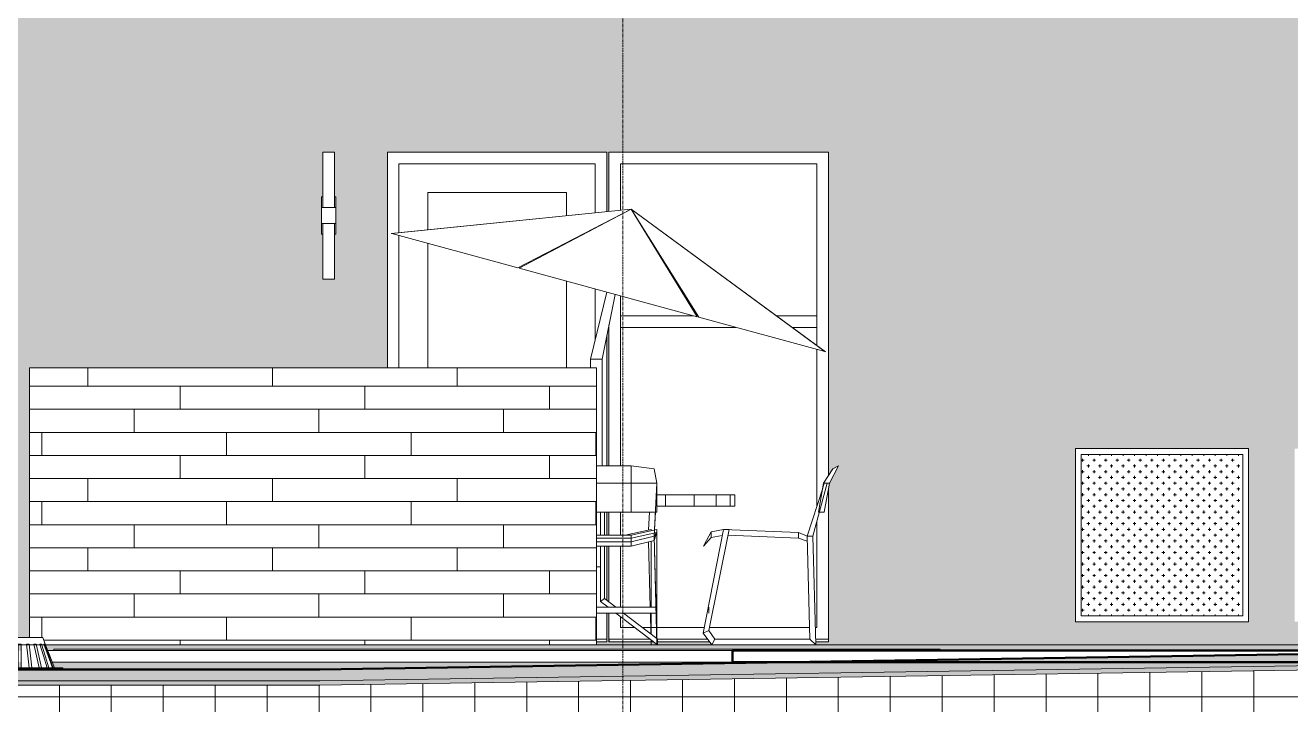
# Model space of a CAD drawing. Header units: inches. Extents: x -4169 to 1217, y -214 to 588.
# Drawn here: x -2930.9 to -2711.6, y -10.4 to 107.3 of the extents above; entities that cross this region are included whole.
import ezdxf

# ---------------------------------------------------------------- set-up
doc = ezdxf.new("R2010")
doc.units = ezdxf.units.IN
doc.header["$MEASUREMENT"] = 0
doc.linetypes.add('Aligning Line 1_8_', pattern=[0.25, 0.125, -0.125])
doc.linetypes.add('Grid Line 1_2_', pattern=[0.875, 0.5, -0.125, 0.125, -0.125])
for name, color, linetype, lineweight in [('0-1', 7, 'Continuous', 5), ('A-FLOR', 192, 'Continuous', 13), ('A-FLOR-3', 192, 'Continuous', 50), ('A-FLOR-LEVL-1', 51, 'Grid Line 1_2_', 9), ('A-FLOR-MCUT', 51, 'Continuous', 13), ('A-FLOR-PATT-1', 8, 'Continuous', 9), ('A-GLAZ', 151, 'Continuous', 13), ('A-GLAZ-1', 151, 'Continuous', 9), ('A-WALL', 113, 'Continuous', 13), ('A-WALL-PATT-3', 111, 'Continuous', 9), ('E-LITE-EQPM', 33, 'Continuous', 9), ('G-ANNO-SYMB', 111, 'Aligning Line 1_8_', 9), ('G-ANNO-SYMB-2', 147, 'Aligning Line 1_8_', 9), ('G-IMPT', 8, 'Continuous', 9), ('L-SITE', 91, 'Continuous', 9), ('M-EQPM', 50, 'Continuous', 9), ('S-GRID-1', 1, 'Grid Line 1_2_', 9)]:
    doc.layers.add(name, color=color, linetype=linetype, lineweight=lineweight)
pattern_1 = [(0, (-2928.049, 0.8), (0, 4), []), (90, (-2928.049, 0.8), (-8, 8), [4, -28]), (90, (-2912.049, 4.8), (-8, 8), [4, -28])]

# ---------------------------------------------------------------- blocks, each defined once
blk = doc.blocks.new('CTR - 2nd Phase_rvt-1-BUILDING ELEVATION - COURTYARD - LOOKING EAST')
at = {"layer": 'A-FLOR-LEVL-1'}
blk.add_line((-4168.71, 0), (-1814.21, 0), dxfattribs=at)
blk = doc.blocks.new('CTR  - Topography_rvt-1-BUILDING ELEVATION - COURTYARD - LOOKING EAST')
at = {"layer": 'A-FLOR-LEVL-1'}
blk.add_line((-4168.71, 0), (-1814.21, 0), dxfattribs=at)
at = {"layer": 'G-ANNO-SYMB-2'}
blk.add_line((-1910.92, 0), (-4072.02, 0), dxfattribs=at)
blk = doc.blocks.new('CTR - 1st Phase - Common Walls_rvt-1-BUILDING ELEVATION - COURTYARD - LOOKING EAST')
at = {"layer": 'A-FLOR-LEVL-1'}
blk.add_line((-4168.71, 0), (-1814.21, 0), dxfattribs=at)
at = {"layer": 'G-ANNO-SYMB-2'}
blk.add_line((-1910.92, 0), (-4072.02, 0), dxfattribs=at)
blk = doc.blocks.new('Outdoor Table01 - 02ZUTB01_dwg-V26-BUILDING ELEVATION - COURTYARD - LOOKING EAST')
at = {"layer": 'G-IMPT'}
for p, q in [((-2825.92, 75.5), (-2867.5, 71.29)), ((-2825.92, 75.5), (-2867.5, 71.29)), ((-2825.92, 75.5), (-2867.39, 71.26)), ((-2825.92, 75.5), (-2845.56, 65.31)), ((-2845.31, 65.24), (-2825.92, 75.5)), ((-2825.92, 75.5), (-2814.43, 56.82)), ((-2825.92, 75.5), (-2792.24, 50.77)), ((-2825.92, 75.5), (-2792.24, 50.77)), ((-2825.92, 75.5), (-2814.18, 56.75)), ((-2825.92, 75.5), (-2792.35, 50.8)), ((-2867.39, 71.26), (-2845.56, 65.31)), ((-2845.31, 65.24), (-2814.43, 56.82)), ((-2832.92, 49.5), (-2830.14, 61.1)), ((-2830.92, 49.5), (-2828.68, 60.7)), ((-2814.18, 56.75), (-2792.35, 50.8)), ((-2832.92, 48), (-2832.92, 49.5)), ((-2832.92, 49.5), (-2830.92, 49.5)), ((-2830.92, 31), (-2830.92, 49.5)), ((-2831.92, 31), (-2825.92, 31)), ((-2825.92, 31), (-2821.92, 30.5)), ((-2825.92, 31), (-2825.92, 28)), ((-2789.94, 31), (-2791.55, 28)), ((-2790.94, 30.5), (-2789.94, 31)), ((-2821.42, 28), (-2821.92, 30.5)), ((-2790.94, 30.5), (-2792.55, 28)), ((-2831.92, 28), (-2825.92, 28)), ((-2825.92, 28), (-2821.42, 28)), ((-2825.92, 28), (-2825.92, 23)), ((-2821.42, 28), (-2821.92, 18.83)), ((-2821.42, 28), (-2821.47, 27.21)), ((-2821.42, 28), (-2821.42, 23)), ((-2795.42, 18.83), (-2792.7, 27.15)), ((-2794.42, 18.83), (-2791.92, 28)), ((-2792.55, 28), (-2793.42, 23)), ((-2792.68, 27.21), (-2792.42, 28)), ((-2792.42, 28), (-2792.55, 28)), ((-2792.42, 28), (-2791.92, 28)), ((-2791.55, 28), (-2792.42, 23)), ((-2791.55, 28), (-2791.92, 28)), ((-2819.92, 26), (-2821.42, 26)), ((-2814.95, 26), (-2819.92, 26)), ((-2819.92, 24), (-2819.92, 26)), ((-2811.14, 26), (-2814.95, 26)), ((-2814.95, 24), (-2814.95, 26)), ((-2808.74, 26), (-2811.14, 26)), ((-2811.14, 24), (-2811.14, 26)), ((-2807.92, 26), (-2808.74, 26)), ((-2808.74, 24), (-2808.74, 26)), ((-2807.92, 24), (-2807.92, 26)), ((-2825.92, 23), (-2831.92, 23)), ((-2831.22, 19), (-2831.22, 23)), ((-2830.51, 19), (-2830.51, 23)), ((-2821.42, 23), (-2825.92, 23)), ((-2822.87, 19.9), (-2822.7, 23)), ((-2822.87, 19.9), (-2822.7, 23)), ((-2821.7, 23), (-2821.92, 18.83)), ((-2819.92, 24), (-2821.42, 24)), ((-2814.95, 24), (-2819.92, 24)), ((-2811.14, 24), (-2814.95, 24)), ((-2808.74, 24), (-2811.14, 24)), ((-2807.92, 24), (-2808.74, 24)), ((-2793.36, 23), (-2793.42, 23)), ((-2792.42, 23), (-2793.29, 23)), ((-2826.92, 19), (-2822.42, 20)), ((-2821.42, 20), (-2825.92, 19)), ((-2822.42, 19.78), (-2822.42, 20)), ((-2821.42, 20), (-2821.42, 19.48)), ((-2809.92, 20), (-2813.42, 2)), ((-2812.42, 2.5), (-2808.92, 20)), ((-2812.05, 19.59), (-2809.92, 20)), ((-2809.92, 20), (-2808.92, 20)), ((-2809.92, 20), (-2796.92, 19.48)), ((-2825.92, 19), (-2831.92, 19)), ((-2825.92, 18.48), (-2831.92, 18.48)), ((-2825.92, 17.83), (-2831.92, 17.83)), ((-2821.42, 19.48), (-2825.92, 18.48)), ((-2825.92, 19), (-2825.92, 18.48)), ((-2821.92, 18.83), (-2825.92, 17.83)), ((-2825.92, 18.48), (-2825.92, 17.83)), ((-2821.92, 18.07), (-2825.92, 17.07)), ((-2825.92, 17.83), (-2825.92, 17.07)), ((-2822.58, 6.5), (-2822.9, 17.82)), ((-2822.6, 6.5), (-2822.9, 17.82)), ((-2822.58, 6.5), (-2822.9, 17.82)), ((-2822.42, 6.5), (-2822.42, 17.94)), ((-2822.42, 6.5), (-2822.42, 17.94)), ((-2821.42, 19.48), (-2821.92, 18.83)), ((-2821.48, 19.4), (-2821.92, 18.07)), ((-2821.92, 18.83), (-2821.42, 0)), ((-2821.92, 18.83), (-2821.42, 1)), ((-2821.42, 2.5), (-2821.42, 19.48)), ((-2821.42, 6.5), (-2821.42, 19.48)), ((-2812.05, 18.59), (-2813.34, 17.07)), ((-2813.34, 17.07), (-2812.84, 18.07)), ((-2812.84, 18.07), (-2812.05, 19.59)), ((-2812.05, 18.59), (-2812.05, 19.59)), ((-2810.13, 18.96), (-2812.05, 18.59)), ((-2796.92, 18.48), (-2809.13, 18.97)), ((-2796.92, 19.48), (-2795.42, 18.83)), ((-2796.92, 18.48), (-2796.92, 19.48)), ((-2795.4, 17.98), (-2796.92, 18.48)), ((-2794.92, 1), (-2795.42, 18.83)), ((-2794.42, 18.83), (-2795.42, 18.83)), ((-2793.92, 0), (-2794.42, 18.83)), ((-2825.92, 17.07), (-2831.92, 17.07)), ((-2831.22, 7.5), (-2831.22, 17.07)), ((-2830.51, 8), (-2830.51, 17.07)), ((-2831.92, 13.5), (-2831.22, 13.5)), ((-2830.51, 8), (-2831.22, 7.5)), ((-2831.22, 7.5), (-2829.9, 6.5)), ((-2830.51, 8), (-2828.54, 6.5)), ((-2831.92, 6.5), (-2821.6, 6.5)), ((-2831.92, 5.5), (-2821.57, 5.5)), ((-2828.58, 5.5), (-2821.32, 0)), ((-2827.23, 5.5), (-2821.45, 1.1)), ((-2822.47, 1.88), (-2822.57, 5.5)), ((-2822.45, 1.86), (-2822.55, 5.5)), ((-2822.45, 1.86), (-2822.55, 5.5)), ((-2822.42, 2), (-2822.42, 5.5)), ((-2822.42, 2.5), (-2822.42, 5.5)), ((-2821.58, 6.5), (-2821.42, 6.5)), ((-2821.55, 5.5), (-2821.42, 5.5)), ((-2821.42, 6.5), (-2821.42, 5.5)), ((-2821.42, 2), (-2821.42, 5.5)), ((-2812.42, 5.5), (-2812.42, 6.5)), ((-2822.42, 2.5), (-2822.42, 1.84)), ((-2822.42, 2), (-2822.42, 2.5)), ((-2821.42, 1), (-2821.42, 2.5)), ((-2821.42, 2.5), (-2821.42, 2)), ((-2813.42, 2), (-2812.42, 2.5)), ((-2812.42, 2.5), (-2811.42, 1)), ((-2822.42, 0), (-2822.45, 0.86)), ((-2822.42, 2), (-2822.42, 1.84)), ((-2822.42, 0.84), (-2822.42, 0)), ((-2822.42, 0.84), (-2822.42, 0)), ((-2822.42, 0.84), (-2822.42, 0)), ((-2821.43, 1.08), (-2821.32, 1)), ((-2821.42, 1), (-2821.42, 2)), ((-2821.42, 0), (-2821.42, 1)), ((-2821.32, 1), (-2821.32, 0)), ((-2813.42, 2), (-2811.92, 0)), ((-2811.42, 1), (-2811.92, 0)), ((-2811.42, 1), (-2794.92, 1)), ((-2794.92, 1), (-2793.92, 0)), ((-2811.92, 0), (-2793.92, 0))]:
    blk.add_line(p, q, dxfattribs=at)
blk = doc.blocks.new('Outdoor Table01 - Outdoor Table01-V27-BUILDING ELEVATION - COURTYARD - LOOKING EAST')
blk.add_blockref('Outdoor Table01 - 02ZUTB01_dwg-V26-BUILDING ELEVATION - COURTYARD - LOOKING EAST', (0, 0))
blk = doc.blocks.new('_THE_ WINDOW _ DOOR - Door - 1st Floor-2113385-BUILDING ELEVATION - COURTYARD - LOOKING EAST')
at = {"layer": 'A-GLAZ'}
for p, q in [((-2830.11, 85.37), (-2868.14, 85.37)), ((-2868.14, 85.37), (-2868.14, 48)), ((-2866.14, 71.39), (-2866.14, 83.37)), ((-2866.14, 83.37), (-2832.11, 83.37)), ((-2832.11, 83.37), (-2832.11, 74.87)), ((-2830.11, 75.07), (-2830.11, 85.37)), ((-2861.14, 71.9), (-2861.14, 78.37)), ((-2861.14, 78.37), (-2837.11, 78.37)), ((-2837.11, 78.37), (-2837.11, 74.36)), ((-2866.14, 48), (-2866.14, 70.92)), ((-2832.11, 72.29), (-2832.11, 72.22)), ((-2861.14, 48), (-2861.14, 69.56)), ((-2837.11, 69.69), (-2837.11, 69.58)), ((-2837.11, 63), (-2837.11, 48)), ((-2832.11, 61.64), (-2832.11, 52.89)), ((-2830.11, 31), (-2830.11, 53.56)), ((-2830.11, 19), (-2830.11, 23)), ((-2830.11, 7.7), (-2830.11, 17.07)), ((-2830.11, 6.5), (-2830.11, 6.66)), ((-2830.11, 1), (-2830.11, 5.5)), ((-2831.92, 1), (-2830.11, 1)), ((-2831.92, 0.5), (-2830.11, 0.5)), ((-2830.11, 0.5), (-2830.11, 1))]:
    blk.add_line(p, q, dxfattribs=at)
blk = doc.blocks.new('_THE_ WINDOW _ DOOR - Window - 1st Floor-2113384-BUILDING ELEVATION - COURTYARD - LOOKING EAST')
at = {"layer": 'A-GLAZ'}
for p, q in [((-2829.74, 85.37), (-2829.74, 75.11)), ((-2791.71, 85.37), (-2829.74, 85.37)), ((-2827.74, 83.37), (-2793.71, 83.37)), ((-2827.74, 75.31), (-2827.74, 83.37)), ((-2793.71, 83.37), (-2793.71, 51.8)), ((-2791.71, 29.3), (-2791.71, 85.37)), ((-2827.74, 31), (-2827.74, 60.45)), ((-2829.74, 55.44), (-2829.74, 31)), ((-2815.1, 57), (-2827.74, 57)), ((-2827.74, 57), (-2827.74, 55)), ((-2827.74, 55), (-2807.77, 55)), ((-2814.34, 57), (-2814.55, 57)), ((-2793.71, 57), (-2800.78, 57)), ((-2798.06, 55), (-2793.71, 55)), ((-2793.71, 55), (-2793.71, 57)), ((-2793.71, 51.17), (-2793.71, 24.06)), ((-2791.71, 1), (-2791.71, 27.1)), ((-2829.74, 23), (-2829.74, 19)), ((-2827.74, 19), (-2827.74, 23)), ((-2793.71, 21.44), (-2793.71, 3)), ((-2829.74, 17.07), (-2829.74, 7.41)), ((-2827.74, 6.5), (-2827.74, 17.07)), ((-2829.74, 5.5), (-2829.74, 1)), ((-2827.74, 3), (-2827.74, 4.86)), ((-2825.28, 3), (-2827.74, 3)), ((-2822.5, 3), (-2823.94, 3)), ((-2821.5, 3), (-2822.48, 3)), ((-2813.23, 3), (-2821.48, 3)), ((-2794.98, 3), (-2812.32, 3)), ((-2793.71, 3), (-2794, 3)), ((-2829.74, 1), (-2822.64, 1)), ((-2829.74, 1), (-2829.74, 0.5)), ((-2829.74, 0.5), (-2822.44, 0.5)), ((-2822.42, 0.5), (-2821.98, 0.5)), ((-2821.32, 1), (-2812.67, 1)), ((-2821.32, 0.5), (-2812.3, 0.5)), ((-2793.95, 1), (-2791.71, 1)), ((-2793.94, 0.5), (-2791.71, 0.5)), ((-2791.71, 0.5), (-2791.71, 1))]:
    blk.add_line(p, q, dxfattribs=at)
blk = doc.blocks.new('089100 - Louvers - Magic-Pak - 089100 - Louvers - Magic-Pak-2121265-BUILDING ELEVATION - COURTYARD - LOOKING EAST')
at = {"layer": 'A-GLAZ-1'}
h = blk.add_hatch(dxfattribs=at)
h.set_pattern_fill('FP_37', color=256, style=0, pattern_type=2)
h.set_pattern_definition([(0, (-2733.911, 0), (1, 1), [0.5, -1.5]), (90, (-2733.661, -0.25), (-1, 1), [0.5, -1.5])])
h.paths.add_polyline_path([(-2721.33, 5), (-2719.91, 5), (-2719.91, 33), (-2747.91, 33), (-2747.91, 5)], flags=0)
at = {"layer": 'A-GLAZ'}
for p, q in [((-2748.91, 34), (-2748.91, 4)), ((-2718.91, 34), (-2748.91, 34)), ((-2747.91, 33), (-2719.91, 33)), ((-2747.91, 5), (-2747.91, 33)), ((-2719.91, 33), (-2719.91, 5)), ((-2718.91, 4), (-2718.91, 34)), ((-2719.91, 5), (-2747.91, 5)), ((-2748.91, 4), (-2718.91, 4))]:
    blk.add_line(p, q, dxfattribs=at)
blk = doc.blocks.new('VISA-OW2400-02-SASS - OW2400-L30K-MVOLT-V46-BUILDING ELEVATION - COURTYARD - LOOKING EAST')
at = {"layer": 'E-LITE-EQPM'}
for p, q in [((-2362.22, 85.38), (-2360.22, 85.38)), ((-2362.22, 85.38), (-2362.22, 75.75)), ((-2360.22, 75.75), (-2360.22, 85.38)), ((-2362.47, 77.63), (-2362.22, 77.63)), ((-2362.47, 75.75), (-2362.47, 77.63)), ((-2360.22, 77.63), (-2359.97, 77.63)), ((-2359.97, 77.63), (-2359.97, 75.75)), ((-2362.47, 75.75), (-2359.97, 75.75)), ((-2362.47, 75.75), (-2362.47, 73)), ((-2359.97, 73), (-2359.97, 75.75)), ((-2359.97, 73), (-2362.47, 73)), ((-2362.47, 71.13), (-2362.47, 73)), ((-2362.22, 73), (-2362.22, 63.38)), ((-2360.22, 63.38), (-2360.22, 73)), ((-2359.97, 73), (-2359.97, 71.13)), ((-2362.47, 71.13), (-2362.22, 71.13)), ((-2359.97, 71.13), (-2360.22, 71.13)), ((-2360.22, 63.38), (-2362.22, 63.38))]:
    blk.add_line(p, q, dxfattribs=at)
blk = doc.blocks.new('22142613 - Roof Drains - Type A - 15_ Strainer - 8_ Drain-2082947-BUILDING ELEVATION - COURTYARD - LOOKING EAST')
at = {"layer": 'M-EQPM'}
for p, q in [((-2935.86, 1.25), (-2936.29, 0.13)), ((-2936.29, 0.13), (-2936.29, 0.13)), ((-2936.17, 0.13), (-2936.02, 0.13)), ((-2935.86, 1.25), (-2927.86, 1.25)), ((-2935.63, 0.13), (-2935.34, 0.13)), ((-2934.71, 0.13), (-2934.31, 0.13)), ((-2933.5, 0.13), (-2933.02, 0.13)), ((-2932.11, 0.13), (-2931.61, 0.13)), ((-2930.7, 0.13), (-2930.23, 0.13)), ((-2929.41, 0.13), (-2929.01, 0.13)), ((-2928.38, 0.13), (-2928.09, 0.13)), ((-2927.43, 0.13), (-2927.86, 1.25)), ((-2927.7, 0.13), (-2927.56, 0.13)), ((-2927.44, 0.13), (-2927.43, 0.13)), ((-2939.36, -4), (-2939.36, -4.25)), ((-2939.36, -4), (-2924.36, -4)), ((-2924.36, -4.25), (-2924.36, -4))]:
    blk.add_line(p, q, dxfattribs=at)
at = {"layer": 'M-EQPM', "flags": 128}
for points in [[(-2936.28, 0.13), (-2937.07, -1.93), (-2937.86, -4)], [(-2937.67, -4), (-2936.92, -1.93), (-2936.17, 0.13)], [(-2936.02, 0.13), (-2936.77, -1.93), (-2937.52, -4)], [(-2936.91, -4), (-2936.27, -1.93), (-2935.63, 0.13)], [(-2935.34, 0.13), (-2935.98, -1.93), (-2936.62, -4)], [(-2935.64, -4), (-2935.17, -1.93), (-2934.71, 0.13)], [(-2934.31, 0.13), (-2934.77, -1.93), (-2935.24, -4)], [(-2933.98, -4), (-2933.74, -1.93), (-2933.5, 0.13)], [(-2933.02, 0.13), (-2933.26, -1.93), (-2933.51, -4)], [(-2932.11, -4), (-2932.11, -1.93), (-2932.11, 0.13)], [(-2931.61, 0.13), (-2931.61, -1.93), (-2931.61, -4)], [(-2930.21, -4), (-2930.46, -1.93), (-2930.7, 0.13)], [(-2930.23, 0.13), (-2929.98, -1.93), (-2929.74, -4)], [(-2928.49, -4), (-2928.95, -1.93), (-2929.41, 0.13)], [(-2929.01, 0.13), (-2928.55, -1.93), (-2928.08, -4)], [(-2927.1, -4), (-2927.74, -1.93), (-2928.38, 0.13)], [(-2928.09, 0.13), (-2927.45, -1.93), (-2926.82, -4)], [(-2926.2, -4), (-2926.95, -1.93), (-2927.7, 0.13)], [(-2927.56, 0.13), (-2926.8, -1.93), (-2926.05, -4)], [(-2925.86, -4), (-2926.65, -1.93), (-2927.44, 0.13)]]:
    blk.add_lwpolyline(points, dxfattribs=at)

msp = doc.modelspace()

# ---------------------------------------------------------------- hatches: boundary and pattern name
at = {"layer": 'A-FLOR-PATT-1'}
h = msp.add_hatch(dxfattribs=at)
h.set_pattern_fill('FP_25', color=256, style=0, pattern_type=2)
h.set_pattern_definition([(0, (0, 0), (24, 24), [24, -24]), (0, (0, 9), (24, 24), [24, -24]), (0, (0, 18), (24, 24), [24, -24]), (90, (3, 21), (-24, 24), [24, -24]), (90, (12, 21), (-24, 24), [24, -24]), (90, (21, 21), (-24, 24), [24, -24])])
h.paths.add_polyline_path([(-2026.8918, -6.2547), (-1995.3335, -6.227), (-1933.3237, -3.0027), (-1933.3237, -1), (-1995.912, -4.2544), (-2026.8537, -4.2544), (-2099.3237, -1), (-2386.171, -4.2526), (-2492.8141, -4.2526), (-2670.0487, -1), (-2879.84, -4.2526), (-3016.4896, -4.2526), (-3399.8605, -1.0127), (-3399.8605, -3.0127), (-3016.4622, -6.2529), (-2879.8441, -6.2529), (-2670.0516, -3.0003), (-2492.8159, -6.2529), (-2383.6568, -6.2242), (-2099.3573, -3.0005), (-2029.1007, -6.1555)], flags=0)
h = msp.add_hatch(dxfattribs=at)
h.set_pattern_fill('FP_6', color=256, style=0, pattern_type=2)
h.set_pattern_definition([(0, (0, 0), (0, 4.798), []), (315, (0, 0), (4.7984266, 0), [6.786, -6.786]), (45, (0, 0), (4.7984266, 0), [6.786, -6.786])])
h.paths.add_polyline_path([(-2026.9061, -7.0048), (-1995.3335, -6.978), (-1933.3237, -3.7537), (-1933.3237, -3.0027), (-1995.8659, -6.2547), (-2026.8918, -6.2547), (-2099.3573, -3.0005), (-2386.1864, -6.2529), (-2492.8159, -6.2529), (-2670.0516, -3.0003), (-2879.8441, -6.2529), (-3016.4622, -6.2529), (-3401.3605, -3.0001), (-3401.3605, -3.7501), (-3016.4519, -7.003), (-2879.8456, -7.003), (-2670.0527, -3.7504), (-2492.8166, -7.003), (-2383.6568, -6.9742), (-2099.3699, -3.7507), (-2029.1007, -6.9063)], flags=0)
h = msp.add_hatch(dxfattribs=at)
h.set_pattern_fill('FP_26', color=256, style=0, pattern_type=2)
h.set_pattern_definition([(0, (0, 0), (0, 9), []), (90, (0, 0), (-9, 6e-16), [])])
h.paths.add_polyline_path([(-2316.1223, -13.75), (-1933.3237, -13.75), (-1933.3237, -3.7537), (-1995.8486, -7.0048), (-2026.9061, -7.0048), (-2099.3699, -3.7507), (-2386.1922, -7.003), (-2492.8166, -7.003), (-2670.0527, -3.7504), (-2879.8456, -7.003), (-3016.4519, -7.003), (-3401.3605, -3.7501), (-3401.3605, -13.75), (-2333.006, -13.75)], flags=0)
h = msp.add_hatch(dxfattribs=at)
h.set_pattern_fill('FP_27', color=256, style=0, pattern_type=2)
h.set_pattern_definition([(0, (0, -5.748), (15.36, 0.067), [1.267, -10.253, 1.267, -10.253, -61.44]), (0, (0, -5.748), (15.36, 0.067), [-23.04, 1.267, -21.773, 1.267, -10.253, -26.88]), (0, (0, -5.748), (15.36, 0.067), [-57.6, 1.267, -6.413, 1.267, -17.933]), (178.268, (5.76, -5.714), (-11.006021375, 0.19874228), [0.634, -5.129, 0.634, -5.129, -30.734]), (178.268, (5.76, -5.714), (-11.006021375, 0.19874228), [-11.525, 0.634, -10.891, 0.634, -5.129, -13.446]), (178.268, (5.76, -5.714), (-11.006021375, 0.19874228), [-28.813, 0.634, -3.208, 0.634, -8.97]), (181.732, (7.68, -5.58), (-4.354957531, -0.26574782), [0.634, -5.129, 0.634, -5.129, -30.734]), (181.732, (7.68, -5.58), (-4.354957531, -0.26574782), [-11.525, 0.634, -10.891, 0.634, -5.129, -13.446]), (181.732, (7.68, -5.58), (-4.354957531, -0.26574782), [-28.813, 0.634, -3.208, 0.634, -8.97])])
h.paths.add_polyline_path([(-2940.8165, -4.2526), (-2939.3605, -4.2526), (-2939.3605, -4), (-2937.8497, -3.9761), (-2937.5199, -3), (-3019.5237, -3.0127), (-3019.5237, -4.2269), (-3016.4519, -4.2526), (-2949.6105, -4.2526)], flags=0)
h.paths.add_polyline_path([(-2923.9328, -4.2526), (-2879.84, -4.2526), (-2799.0487, -3), (-2926.2432, -3), (-2925.8621, -4), (-2924.3605, -4), (-2924.3605, -4.2526)], flags=0)
h.paths.add_polyline_path([(-2931.6105, -4), (-2931.6105, -3), (-2932.1105, -3), (-2932.1105, -4)], flags=0)
at = {"layer": 'A-WALL-PATT-3'}
h = msp.add_hatch(dxfattribs=at)
h.set_pattern_fill('FP_31', color=256, style=0, pattern_type=2)
h.set_pattern_definition([(0, (-3404.173, 0.8), (0, 4), []), (90, (-3404.173, 0.8), (-8, 8), [4, -28]), (90, (-3388.173, 4.8), (-8, 8), [4, -28])])
h.paths.add_polyline_path([(-2215.5237, -1.0262), (-2097.8237, -1), (-2097.8237, 109.75), (-3399.8605, 109.75), (-3399.8237, 101.375), (-2948.0737, 101.375), (-2948.0737, 0), (-2949.6105, 0), (-2949.5712, -1), (-2936.7155, -1), (-2935.8605, 1.25), (-2930.1737, 1.25), (-2930.1737, 48), (-2868.1362, 48), (-2868.1362, 85.375), (-2830.1112, 85.375), (-2830.1112, 75.072), (-2829.7362, 75.1103), (-2829.7362, 85.375), (-2791.7112, 85.375), (-2791.7112, 29.3037), (-2790.9382, 30.5), (-2789.9382, 31), (-2791.5538, 28), (-2791.7112, 27.095), (-2791.7112, 0.5), (-2793.9364, 0.4785), (-2793.9237, 0), (-2811.9237, 0), (-2812.2987, 0.5), (-2821.3171, 0.5), (-2821.3171, 0), (-2821.4237, 0.0808), (-2821.4259, 0.0824), (-2821.9771, 0.5), (-2822.4237, 0.5), (-2822.437, 0.5), (-2829.7362, 0.5), (-2829.7362, 5.5), (-2830.1112, 5.5), (-2830.1112, 0.5), (-2831.9237, 0.4721), (-2831.9237, 0), (-2927.3865, 0), (-2927.0054, -1), (-2925.9237, -1), (-2925.9237, -0.75), (-2772.3237, -0.75), (-2772.3237, -1), (-2637.9237, -1), (-2637.9237, -0.75), (-2484.3237, -0.75), (-2484.3237, -1), (-2456.7155, -1), (-2455.8605, 1.25), (-2447.8605, 1.25), (-2446.9704, -1), (-2369.1237, -1), (-2369.1237, -0.75), (-2215.5237, -0.75), (-2215.5237, -1)], flags=0)
h.paths.add_polyline_path([(-2932.1105, -1), (-2931.6105, -1), (-2931.6105, 0.1324), (-2932.1105, 0.0998), (-2932.1105, -0.857)], flags=0)
h.paths.add_polyline_path([(-2451.6105, -1), (-2451.6105, 0.1324), (-2452.1105, 0.1324), (-2452.1105, -1), (-2451.8605, -1)], flags=0)
h.paths.add_polyline_path([(-2317.4656, 0), (-2373.3737, 0), (-2373.3737, 48), (-2349.7362, 48), (-2349.7362, 85.375), (-2311.7112, 85.375), (-2311.7112, 74.5038), (-2311.3362, 74.5422), (-2311.3362, 85.375), (-2273.3112, 85.375), (-2273.3112, 54.4155), (-2268.3919, 50.7957), (-2273.3112, 52.1373), (-2273.3112, 19.4936), (-2272.9656, 19.4798), (-2271.4656, 18.8295), (-2268.7434, 27.1508), (-2268.5957, 28), (-2266.98, 30.5), (-2265.98, 31), (-2267.5957, 28), (-2268.4656, 23), (-2269.3287, 23), (-2270.4656, 18.8295), (-2269.9656, 0), (-2316.9656, 0)], flags=0)
h.paths.add_polyline_path([(-2642.1737, 0), (-2642.1737, 48), (-2637.7362, 48), (-2637.7362, 85.375), (-2599.7112, 85.375), (-2599.7112, 48), (-2599.3362, 48), (-2599.3362, 85.375), (-2561.3112, 85.375), (-2561.3112, 48), (-2543.9237, 48), (-2543.9237, 0), (-2637.9237, 0)], flags=0)
h.paths.add_polyline_path([(-2445.7362, 0.5), (-2445.7362, 85.375), (-2407.7112, 85.375), (-2407.7112, 0.5), (-2442.7495, 0.5)], flags=0)
h.paths.add_polyline_path([(-2138.9112, 0.5), (-2176.9362, 0.5), (-2176.9362, 85.375), (-2138.9112, 85.375), (-2138.9112, 1)], flags=0)
h.paths.add_polyline_path([(-2273.3112, 1), (-2270.9656, 1), (-2271.4656, 17.9921), (-2272.9656, 18.4798), (-2273.3112, 18.4798), (-2273.3112, 1.3405)], flags=0)
h.paths.add_polyline_path([(-2718.9112, 4), (-2748.9112, 4), (-2748.9112, 34), (-2718.9112, 34), (-2718.9112, 22.367)], flags=0)
h.paths.add_polyline_path([(-2710.9112, 4), (-2710.9112, 34), (-2680.9112, 34), (-2680.9112, 4), (-2687.5621, 4)], flags=0)
h.paths.add_polyline_path([(-2830.0868, 6.5), (-2829.8967, 6.5), (-2830.1112, 6.6625), (-2830.1112, 6.5)], flags=0)
h.paths.add_polyline_path([(-2829.7362, 7.4111), (-2829.7362, 17.065), (-2830.1112, 17.065), (-2830.0816, 7.6741), (-2829.8529, 7.5)], flags=0)
h.paths.add_polyline_path([(-2829.7362, 19), (-2829.7362, 23), (-2830.1112, 23), (-2830.1112, 19), (-2830.0312, 19)], flags=0)
h.paths.add_polyline_path([(-2829.7362, 31), (-2829.7362, 55.4375), (-2830.1112, 53.5625), (-2830.1112, 31), (-2829.9779, 31)], flags=0)
h.paths.add_polyline_path([(-2311.5023, 48), (-2311.3362, 48), (-2311.3362, 62.5078), (-2311.7112, 62.61), (-2311.7112, 48)], flags=0)
h.paths.add_polyline_path([(-2263.6722, 63.375), (-2265.6722, 63.375), (-2265.6722, 71.125), (-2265.9222, 71.125), (-2265.9222, 77.625), (-2265.6722, 77.625), (-2265.6722, 85.375), (-2263.6722, 85.375), (-2263.6722, 77.625), (-2263.4222, 77.625), (-2263.4222, 71.125), (-2263.6722, 71.125), (-2263.6722, 64.42)], flags=0)
h.paths.add_polyline_path([(-2362.223, 63.375), (-2362.223, 71.125), (-2362.473, 71.125), (-2362.473, 77.625), (-2362.223, 77.625), (-2362.223, 85.375), (-2360.223, 85.375), (-2360.223, 77.625), (-2359.973, 77.625), (-2359.973, 71.125), (-2360.223, 71.125), (-2360.223, 63.375)], flags=0)
h.paths.add_polyline_path([(-2552.5237, 63.375), (-2552.5237, 71.125), (-2552.7737, 71.125), (-2552.7737, 77.625), (-2552.5237, 77.625), (-2552.5237, 85.375), (-2550.5237, 85.375), (-2550.5237, 77.625), (-2550.2737, 77.625), (-2550.2737, 71.125), (-2550.5237, 71.125), (-2550.5237, 63.375)], flags=0)
h.paths.add_polyline_path([(-2879.3237, 63.375), (-2879.3237, 71.125), (-2879.5737, 71.125), (-2879.5737, 77.625), (-2879.3237, 77.625), (-2879.3237, 85.375), (-2877.3237, 85.375), (-2877.3237, 77.625), (-2877.0737, 77.625), (-2877.0737, 71.125), (-2877.3237, 71.125), (-2877.3237, 63.375)], flags=0)
h.paths.add_polyline_path([(-2311.7112, 70.3406), (-2311.3362, 70.5391), (-2311.3362, 70.6364), (-2311.7112, 70.4417)], flags=0)
h = msp.add_hatch(dxfattribs=at)
h.set_pattern_fill('FP_42', color=256, style=0, pattern_type=2)
h.set_pattern_definition(pattern_1)
h.paths.add_polyline_path([(-2926.8049, 0), (-2925.9237, 0), (-2925.9237, 48), (-2930.1737, 48), (-2930.1737, 1.25), (-2927.8509, 1.2248), (-2927.3725, 0), (-2926.9499, 0)], flags=0)
h = msp.add_hatch(dxfattribs=at)
h.set_pattern_fill('FP_42', color=256, style=0, pattern_type=2)
h.set_pattern_definition(pattern_1)
h.paths.add_polyline_path([(-2839.5147, 0), (-2831.9237, 0), (-2831.9237, 48), (-2925.9237, 48), (-2925.9237, 0), (-2856.3983, 0)], flags=0)

# ---------------------------------------------------------------- linework, layer by layer
at = {"layer": 'A-FLOR'}
for p, q in [((-2927.0054, -1), (-2808.3237, -1)), ((-2925.9237, -0.75), (-2772.3237, -0.75)), ((-2925.9237, -1), (-2925.9237, -0.75)), ((-2772.3237, -0.75), (-2772.3237, -1)), ((-2808.3237, -3), (-2926.2432, -3))]:
    msp.add_line(p, q, dxfattribs=at)
at = {"layer": 'A-FLOR-3'}
for p, q in [((-2670.0487, -1), (-2879.84, -4.2526)), ((-2484.3237, -1), (-2808.3237, -1)), ((-2808.3237, -1), (-2808.3237, -3)), ((-2879.84, -4.2526), (-3016.4896, -4.2526)), ((-2808.3237, -3), (-2484.3237, -3))]:
    msp.add_line(p, q, dxfattribs=at)
at = {"layer": 'A-FLOR-LEVL-1'}
msp.add_line((-4167.9645, 0), (-1814.9564, 0), dxfattribs=at)
at = {"layer": 'A-FLOR-MCUT'}
for p, q in [((-2670.0527, -3.7504), (-2879.8456, -7.003)), ((-2670.0516, -3.0003), (-2879.8441, -6.2529)), ((-2879.8441, -6.2529), (-3016.4622, -6.2529)), ((-2879.8456, -7.003), (-3016.4519, -7.003))]:
    msp.add_line(p, q, dxfattribs=at)
at = {"layer": 'A-WALL'}
for p, q in [((-2930.1737, 1.25), (-2930.1737, 48)), ((-2831.9237, 48), (-2930.1737, 48)), ((-2831.9237, 0), (-2831.9237, 48)), ((-2748.9112, 4), (-2748.9112, 34)), ((-2748.9112, 34), (-2718.9112, 34)), ((-2718.9112, 34), (-2718.9112, 4)), ((-2718.9112, 4), (-2748.9112, 4)), ((-2927.3865, 0), (-2831.9237, 0)), ((-2830.1112, 0.5), (-2831.9237, 0.5)), ((-2830.1112, 1), (-2830.1112, 0.5)), ((-2829.7362, 0.5), (-2829.7362, 1)), ((-2822.437, 0.5), (-2829.7362, 0.5)), ((-2821.9771, 0.5), (-2822.4237, 0.5)), ((-2812.2987, 0.5), (-2821.3171, 0.5)), ((-2791.7112, 0.5), (-2793.937, 0.5)), ((-2791.7112, 1), (-2791.7112, 0.5))]:
    msp.add_line(p, q, dxfattribs=at)
at = {"layer": 'G-ANNO-SYMB'}
msp.add_line((-1910.9153, 0), (-4072.0193, 0), dxfattribs=at)
at = {"layer": 'S-GRID-1'}
msp.add_line((-2827.3237, -159.8356), (-2827.3237, 470.5), dxfattribs=at)

# ---------------------------------------------------------------- block references
at = {"layer": '0-1'}
for name in ['CTR - 2nd Phase_rvt-1-BUILDING ELEVATION - COURTYARD - LOOKING EAST', 'CTR - 1st Phase - Common Walls_rvt-1-BUILDING ELEVATION - COURTYARD - LOOKING EAST', 'CTR  - Topography_rvt-1-BUILDING ELEVATION - COURTYARD - LOOKING EAST']:
    msp.add_blockref(name, (0, 0), dxfattribs=at)
at = {"layer": 'A-GLAZ'}
for name in ['_THE_ WINDOW _ DOOR - Door - 1st Floor-2113385-BUILDING ELEVATION - COURTYARD - LOOKING EAST', '_THE_ WINDOW _ DOOR - Window - 1st Floor-2113384-BUILDING ELEVATION - COURTYARD - LOOKING EAST', '089100 - Louvers - Magic-Pak - 089100 - Louvers - Magic-Pak-2121265-BUILDING ELEVATION - COURTYARD - LOOKING EAST']:
    msp.add_blockref(name, (0, 0), dxfattribs=at)
at = {"layer": 'E-LITE-EQPM'}
msp.add_blockref('VISA-OW2400-02-SASS - OW2400-L30K-MVOLT-V46-BUILDING ELEVATION - COURTYARD - LOOKING EAST', (-517.1008, 0), dxfattribs=at)
at = {"layer": 'L-SITE'}
msp.add_blockref('Outdoor Table01 - Outdoor Table01-V27-BUILDING ELEVATION - COURTYARD - LOOKING EAST', (0, 0), dxfattribs=at)
at = {"layer": 'M-EQPM'}
msp.add_blockref('22142613 - Roof Drains - Type A - 15_ Strainer - 8_ Drain-2082947-BUILDING ELEVATION - COURTYARD - LOOKING EAST', (0, 0), dxfattribs=at)

doc.saveas('drawing.dxf')
